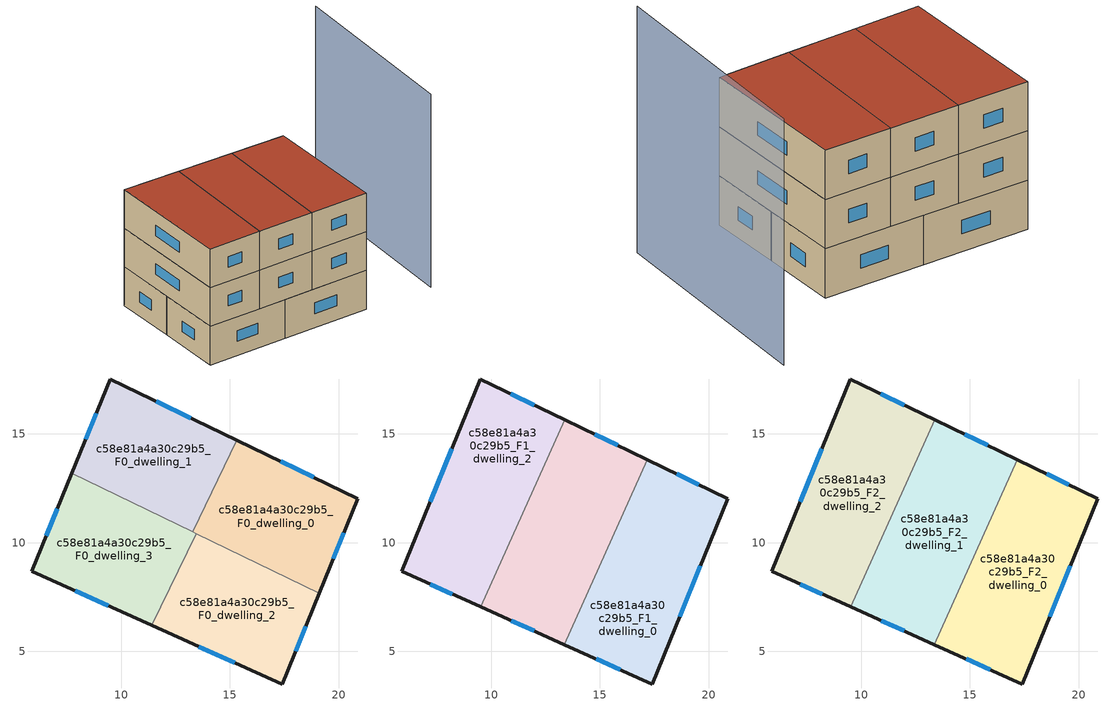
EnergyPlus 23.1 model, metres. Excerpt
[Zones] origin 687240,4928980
c58e81a4a30c29b5_F0_dwelling_0
 floor ground (EU_floor_Construction): 20.88,12.02 19.11,7.68 13.29,10.5 15.33,14.71 z0
 wall outside (EU_wall_Construction): 19.11,7.68 20.88,12.02 15.33,14.71 z0:3
 wall to c58e81a4a30c29b5_F0_dwelling_1 (EU_wall_Construction): 15.33,14.71 13.29,10.5 z0:3
 wall to c58e81a4a30c29b5_F0_dwelling_2 (EU_wall_Construction): 13.45,10.42 19.11,7.68 z0:3
 wall to c58e81a4a30c29b5_F0_dwelling_3 (EU_wall_Construction): 13.29,10.5 13.45,10.42 z0:3
 window (EU_Window_Construction): 18.87,13 17.35,13.73 / 19.75,9.26 20.24,10.45 z1.09:1.91
c58e81a4a30c29b5_F0_dwelling_1
 floor ground (EU_floor_Construction): 15.33,14.71 13.29,10.5 7.73,13.19 9.5,17.52 z0
 wall outside (EU_wall_Construction): 15.33,14.71 9.5,17.52 7.73,13.19 z0:3
 wall to c58e81a4a30c29b5_F0_dwelling_3 (EU_wall_Construction): 7.73,13.19 13.29,10.5 z0:3
 window (EU_Window_Construction): 13.21,15.73 11.62,16.5 / 8.86,15.95 8.38,14.76 z1.09:1.91
c58e81a4a30c29b5_F0_dwelling_2
 floor ground (EU_floor_Construction): 19.11,7.68 17.4,3.5 11.41,6.2 13.45,10.42 z0
 wall outside (EU_wall_Construction): 11.41,6.2 17.4,3.5 19.11,7.68 z0:3
 wall to c58e81a4a30c29b5_F0_dwelling_3 (EU_wall_Construction): 13.45,10.42 11.41,6.2 z0:3
 window (EU_Window_Construction): 13.58,5.22 15.23,4.48 / 18.02,5.02 18.49,6.17 z1.09:1.91
 ceiling adiabatic (EU_roof_Construction): 17.4,3.5 19.11,7.68 15.27,9.54 13.37,5.32 z3
c58e81a4a30c29b5_F0_dwelling_3
 floor ground (EU_floor_Construction): 13.45,10.42 11.41,6.2 5.89,8.68 7.73,13.19 z0
 wall outside (EU_wall_Construction): 7.73,13.19 5.89,8.68 11.41,6.2 z0:3
 window (EU_Window_Construction): 7.89,7.78 9.41,7.1 / 7.07,11.55 6.56,10.32 z1.09:1.91
c58e81a4a30c29b5_F1_dwelling_0
 floor to c58e81a4a30c29b5_F0_dwelling_0 (EU_floor_Construction): 20.88,12.02 19.11,7.68 15.27,9.54 17.19,13.81 z3
 floor adiabatic (EU_floor_Construction): 19.11,7.68 17.4,3.5 13.37,5.32 15.27,9.54 z3
 wall outside (EU_wall_Construction): 13.37,5.32 17.4,3.5 20.88,12.02 17.19,13.81 z3:6
 wall to c58e81a4a30c29b5_F1_dwelling_1 (EU_wall_Construction): 17.19,13.81 13.37,5.32 z3:6
 window (EU_Window_Construction): 18.67,6.6 19.62,8.93 / 14.83,4.66 15.94,4.16 / 19.54,12.67 18.53,13.16 z4.09:4.91
c58e81a4a30c29b5_F1_dwelling_1
 floor to c58e81a4a30c29b5_F0_dwelling_3 (EU_floor_Construction): 13.45,10.42 11.41,6.2 9.53,7.05 11.48,11.37 z3
 floor to c58e81a4a30c29b5_F0_dwelling_0 (EU_floor_Construction): 17.19,13.81 15.27,9.54 13.29,10.5 15.33,14.71 z3
 floor to c58e81a4a30c29b5_F0_dwelling_1 (EU_floor_Construction): 15.33,14.71 13.29,10.5 11.48,11.37 13.4,15.64 z3
 floor to c58e81a4a30c29b5_F0_dwelling_2 (EU_floor_Construction): 15.27,9.54 13.37,5.32 11.41,6.2 13.45,10.42 z3
 wall outside (EU_wall_Construction): 9.53,7.05 13.37,5.32 / 17.19,13.81 13.4,15.64 z3:6
 wall to c58e81a4a30c29b5_F1_dwelling_2 (EU_wall_Construction): 13.4,15.64 9.53,7.05 z3:6
 window (EU_Window_Construction): 10.93,6.42 11.98,5.95 / 15.82,14.47 14.78,14.98 z4.09:4.91
c58e81a4a30c29b5_F1_dwelling_2
 floor to c58e81a4a30c29b5_F0_dwelling_1 (EU_floor_Construction): 13.4,15.64 11.48,11.37 7.73,13.19 9.5,17.52 z3
 floor to c58e81a4a30c29b5_F0_dwelling_3 (EU_floor_Construction): 11.48,11.37 9.53,7.05 5.89,8.68 7.73,13.19 z3
 wall outside (EU_wall_Construction): 13.4,15.64 9.5,17.52 5.89,8.68 9.53,7.05 z3:6
 window (EU_Window_Construction): 7.21,8.09 8.21,7.64 / 8.19,14.32 7.2,11.89 / 11.99,16.32 10.92,16.84 z4.09:4.91
c58e81a4a30c29b5_F2_dwelling_0
 floor to c58e81a4a30c29b5_F1_dwelling_0 (EU_floor_Construction): 20.88,12.02 17.4,3.5 13.37,5.32 17.19,13.81 z6
 wall outside (EU_wall_Construction): 13.37,5.32 17.4,3.5 20.88,12.02 17.19,13.81 z6:9
 wall to c58e81a4a30c29b5_F2_dwelling_1 (EU_wall_Construction): 17.19,13.81 13.37,5.32 z6:9
 window (EU_Window_Construction): 18.67,6.6 19.62,8.93 / 14.83,4.66 15.94,4.16 / 19.54,12.67 18.53,13.16 z7.09:7.91
 roof outside (EU_roof_Construction): 17.4,3.5 20.88,12.02 17.19,13.81 13.37,5.32 z9
c58e81a4a30c29b5_F2_dwelling_1
 floor to c58e81a4a30c29b5_F1_dwelling_1 (EU_floor_Construction): 17.19,13.81 13.37,5.32 9.53,7.05 13.4,15.64 z6
 wall outside (EU_wall_Construction): 9.53,7.05 13.37,5.32 / 17.19,13.81 13.4,15.64 z6:9
 wall to c58e81a4a30c29b5_F2_dwelling_2 (EU_wall_Construction): 13.4,15.64 9.53,7.05 z6:9
 window (EU_Window_Construction): 10.93,6.42 11.98,5.95 / 15.82,14.47 14.78,14.98 z7.09:7.91
 roof outside (EU_roof_Construction): 13.37,5.32 17.19,13.81 13.4,15.64 9.53,7.05 z9
c58e81a4a30c29b5_F2_dwelling_2
 floor to c58e81a4a30c29b5_F1_dwelling_2 (EU_floor_Construction): 13.4,15.64 9.53,7.05 5.89,8.68 9.5,17.52 z6
 wall outside (EU_wall_Construction): 13.4,15.64 9.5,17.52 5.89,8.68 9.53,7.05 z6:9
 window (EU_Window_Construction): 7.21,8.09 8.21,7.64 / 8.19,14.32 7.2,11.89 / 11.99,16.32 10.92,16.84 z7.09:7.91
 roof outside (EU_roof_Construction): 9.53,7.05 13.4,15.64 9.5,17.52 5.89,8.68 z9
shading: 22,1.27 27.78,13.66 z0:15
[Building]
EU S2 Campaign: North Axis=0; Terrain=City; Solar Distribution=FullExterior
[Site:Location]
Bologna: Latitude=44.5; Longitude=11.25; Time Zone=1; Elevation=37
[SizingPeriod:WeatherFileDays]
AnnualSizingPeriod: Begin Month=1; Begin Day of Month=1; End Month=12; End Day of Month=31; Day of Week for Start Day=Monday; Use Weather File Daylight Saving Period=No; Use Weather File Rain and Snow Indicators=No
[MATERIAL]
EU_InternalMass_Material: Roughness=MediumRough; Thickness=0.1; Conductivity=1; Density=1800; Specific Heat=900; Thermal Absorptance=0.9; Solar Absorptance=0.7; Visible Absorptance=0.7
[MATERIAL:NOMASS] Roughness=MediumRough; Thermal Absorptance=0.9; Solar Absorptance=0.7; Visible Absorptance=0.7
Name | Thermal Resistance
EU_wall_NoMass | 0.818544
EU_roof_NoMass | 0.6448
EU_floor_NoMass | 0.806
[WINDOWMATERIAL:SIMPLEGLAZINGSYSTEM]
EU_Window_SimpleGlazing: UFactor=4.43105; Solar Heat Gain Coefficient=0.85; Visible Transmittance=0.85
[CONSTRUCTION]
EU_wall_Construction: EU_wall_NoMass
EU_roof_Construction: EU_roof_NoMass
EU_floor_Construction: EU_floor_NoMass
EU_InternalMass_Construction: EU_InternalMass_Material
EU_Window_Construction: EU_Window_SimpleGlazing
[ZONE] Type=1; Multiplier=1; Ceiling Height=autocalculate; Floor Area=autocalculate; Part of Total Floor Area=Yes
Name | Volume
c58e81a4a30c29b5_F0_dwelling_0 | 88.7007
c58e81a4a30c29b5_F1_dwelling_0; c58e81a4a30c29b5_F2_dwelling_0; c58e81a4a30c29b5_F1_dwelling_2; c58e81a4a30c29b5_F2_dwelling_2 | 118.263
c58e81a4a30c29b5_F0_dwelling_1 | 88.6941
c58e81a4a30c29b5_F1_dwelling_1; c58e81a4a30c29b5_F2_dwelling_1 | 118.262
c58e81a4a30c29b5_F0_dwelling_2 | 88.697
c58e81a4a30c29b5_F0_dwelling_3 | 88.7051
[INTERNALMASS] Construction=EU_InternalMass_Construction
Name | Zone or ZoneList | Surface Area
c58e81a4a30c29b5_F0_dwelling_0_EU_InternalMass | c58e81a4a30c29b5_F0_dwelling_0 | 29.5659
c58e81a4a30c29b5_F0_dwelling_1_EU_InternalMass | c58e81a4a30c29b5_F0_dwelling_1 | 29.5654
c58e81a4a30c29b5_F0_dwelling_2_EU_InternalMass | c58e81a4a30c29b5_F0_dwelling_2 | 29.5668
c58e81a4a30c29b5_F0_dwelling_3_EU_InternalMass | c58e81a4a30c29b5_F0_dwelling_3 | 29.5681
c58e81a4a30c29b5_F1_dwelling_0_EU_InternalMass | c58e81a4a30c29b5_F1_dwelling_0 | 39.421
c58e81a4a30c29b5_F1_dwelling_1_EU_InternalMass | c58e81a4a30c29b5_F1_dwelling_1 | 39.4211
c58e81a4a30c29b5_F1_dwelling_2_EU_InternalMass | c58e81a4a30c29b5_F1_dwelling_2 | 39.421
c58e81a4a30c29b5_F2_dwelling_0_EU_InternalMass | c58e81a4a30c29b5_F2_dwelling_0 | 39.421
c58e81a4a30c29b5_F2_dwelling_1_EU_InternalMass | c58e81a4a30c29b5_F2_dwelling_1 | 39.4211
c58e81a4a30c29b5_F2_dwelling_2_EU_InternalMass | c58e81a4a30c29b5_F2_dwelling_2 | 39.421
[OTHEREQUIPMENT] Fuel Type=Electricity; Design Level Calculation Method=Watts/Area; Power per Zone Floor Area=1; Fraction Latent=0; Fraction Radiant=0; Fraction Lost=0; Carbon Dioxide Generation Rate=0; EndUse Subcategory=EU_Step8_InternalGains
Name | Zone or ZoneList or Space or SpaceList | Schedule
EU_Step8_InternalGain_c58e81a4a30c29b5_F0_dwelling_0_f000 | c58e81a4a30c29b5_F0_dwelling_0 | EU_Step8_GainSchedule_c58e81a4a30c29b5_F0_dwelling_0_f000
EU_Step8_InternalGain_c58e81a4a30c29b5_F0_dwelling_1_f000 | c58e81a4a30c29b5_F0_dwelling_1 | EU_Step8_GainSchedule_c58e81a4a30c29b5_F0_dwelling_1_f000
EU_Step8_InternalGain_c58e81a4a30c29b5_F0_dwelling_2_f000 | c58e81a4a30c29b5_F0_dwelling_2 | EU_Step8_GainSchedule_c58e81a4a30c29b5_F0_dwelling_2_f000
EU_Step8_InternalGain_c58e81a4a30c29b5_F0_dwelling_3_f000 | c58e81a4a30c29b5_F0_dwelling_3 | EU_Step8_GainSchedule_c58e81a4a30c29b5_F0_dwelling_3_f000
EU_Step8_InternalGain_c58e81a4a30c29b5_F1_dwelling_0_f000 | c58e81a4a30c29b5_F1_dwelling_0 | EU_Step8_GainSchedule_c58e81a4a30c29b5_F1_dwelling_0_f000
EU_Step8_InternalGain_c58e81a4a30c29b5_F1_dwelling_1_f000 | c58e81a4a30c29b5_F1_dwelling_1 | EU_Step8_GainSchedule_c58e81a4a30c29b5_F1_dwelling_1_f000
EU_Step8_InternalGain_c58e81a4a30c29b5_F1_dwelling_2_f000 | c58e81a4a30c29b5_F1_dwelling_2 | EU_Step8_GainSchedule_c58e81a4a30c29b5_F1_dwelling_2_f000
EU_Step8_InternalGain_c58e81a4a30c29b5_F2_dwelling_0_f000 | c58e81a4a30c29b5_F2_dwelling_0 | EU_Step8_GainSchedule_c58e81a4a30c29b5_F2_dwelling_0_f000
EU_Step8_InternalGain_c58e81a4a30c29b5_F2_dwelling_1_f000 | c58e81a4a30c29b5_F2_dwelling_1 | EU_Step8_GainSchedule_c58e81a4a30c29b5_F2_dwelling_1_f000
EU_Step8_InternalGain_c58e81a4a30c29b5_F2_dwelling_2_f000 | c58e81a4a30c29b5_F2_dwelling_2 | EU_Step8_GainSchedule_c58e81a4a30c29b5_F2_dwelling_2_f000
[ZONEVENTILATION:DESIGNFLOWRATE] Schedule=EU_AlwaysOn; Design Flow Rate Calculation Method=AirChanges/Hour; Air Changes per Hour=0.708969; Ventilation Type=Natural; Fan Pressure Rise=0; Fan Total Efficiency=1; Constant Term Coefficient=1; Temperature Term Coefficient=0; Velocity Term Coefficient=0; Velocity Squared Term Coefficient=0; Minimum Indoor Temperature=-100; Maximum Indoor Temperature=100; Delta Temperature=-100; Minimum Outdoor Temperature=-100; Maximum Outdoor Temperature=100; Maximum Wind Speed=40
Name | Zone or ZoneList or Space or SpaceList
EU_ConstantAir_c58e81a4a30c29b5_F0_dwelling_0 | c58e81a4a30c29b5_F0_dwelling_0
EU_ConstantAir_c58e81a4a30c29b5_F0_dwelling_1 | c58e81a4a30c29b5_F0_dwelling_1
EU_ConstantAir_c58e81a4a30c29b5_F0_dwelling_2 | c58e81a4a30c29b5_F0_dwelling_2
EU_ConstantAir_c58e81a4a30c29b5_F0_dwelling_3 | c58e81a4a30c29b5_F0_dwelling_3
EU_ConstantAir_c58e81a4a30c29b5_F1_dwelling_0 | c58e81a4a30c29b5_F1_dwelling_0
EU_ConstantAir_c58e81a4a30c29b5_F1_dwelling_1 | c58e81a4a30c29b5_F1_dwelling_1
EU_ConstantAir_c58e81a4a30c29b5_F1_dwelling_2 | c58e81a4a30c29b5_F1_dwelling_2
EU_ConstantAir_c58e81a4a30c29b5_F2_dwelling_0 | c58e81a4a30c29b5_F2_dwelling_0
EU_ConstantAir_c58e81a4a30c29b5_F2_dwelling_1 | c58e81a4a30c29b5_F2_dwelling_1
EU_ConstantAir_c58e81a4a30c29b5_F2_dwelling_2 | c58e81a4a30c29b5_F2_dwelling_2
[HVACTEMPLATE:THERMOSTAT] Constant Heating Setpoint=20; Constant Cooling Setpoint=50
EU_HeatOnly_c58e81a4a30c29b5_F0_dwelling_0; EU_HeatOnly_c58e81a4a30c29b5_F0_dwelling_1; EU_HeatOnly_c58e81a4a30c29b5_F0_dwelling_2; EU_HeatOnly_c58e81a4a30c29b5_F0_dwelling_3; EU_HeatOnly_c58e81a4a30c29b5_F1_dwelling_0; EU_HeatOnly_c58e81a4a30c29b5_F1_dwelling_1; EU_HeatOnly_c58e81a4a30c29b5_F1_dwelling_2; EU_HeatOnly_c58e81a4a30c29b5_F2_dwelling_0; EU_HeatOnly_c58e81a4a30c29b5_F2_dwelling_1; EU_HeatOnly_c58e81a4a30c29b5_F2_dwelling_2
[HVACTEMPLATE:ZONE:IDEALLOADSAIRSYSTEM] System Availability Schedule=EU_AlwaysOn; Maximum Heating Supply Air Temperature=50; Minimum Cooling Supply Air Temperature=13; Maximum Heating Supply Air Humidity Ratio=0.0156; Minimum Cooling Supply Air Humidity Ratio=0.0077; Heating Limit=NoLimit; Cooling Limit=NoLimit; Heating Availability Schedule=EU_AlwaysOn; Cooling Availability Schedule=EU_CoolingOff; Dehumidification Control Type=ConstantSensibleHeatRatio; Cooling Sensible Heat Ratio=0.7; Dehumidification Setpoint=60; Humidification Control Type=None; Humidification Setpoint=30; Outdoor Air Method=None; Outdoor Air Flow Rate per Person=0.00944; Outdoor Air Flow Rate per Zone Floor Area=0; Outdoor Air Flow Rate per Zone=0; Demand Controlled Ventilation Type=None; Outdoor Air Economizer Type=NoEconomizer; Heat Recovery Type=None; Sensible Heat Recovery Effectiveness=0.7; Latent Heat Recovery Effectiveness=0.65
Name | Template Thermostat
c58e81a4a30c29b5_F0_dwelling_0 | EU_HeatOnly_c58e81a4a30c29b5_F0_dwelling_0
c58e81a4a30c29b5_F0_dwelling_1 | EU_HeatOnly_c58e81a4a30c29b5_F0_dwelling_1
c58e81a4a30c29b5_F0_dwelling_2 | EU_HeatOnly_c58e81a4a30c29b5_F0_dwelling_2
c58e81a4a30c29b5_F0_dwelling_3 | EU_HeatOnly_c58e81a4a30c29b5_F0_dwelling_3
c58e81a4a30c29b5_F1_dwelling_0 | EU_HeatOnly_c58e81a4a30c29b5_F1_dwelling_0
c58e81a4a30c29b5_F1_dwelling_1 | EU_HeatOnly_c58e81a4a30c29b5_F1_dwelling_1
c58e81a4a30c29b5_F1_dwelling_2 | EU_HeatOnly_c58e81a4a30c29b5_F1_dwelling_2
c58e81a4a30c29b5_F2_dwelling_0 | EU_HeatOnly_c58e81a4a30c29b5_F2_dwelling_0
c58e81a4a30c29b5_F2_dwelling_1 | EU_HeatOnly_c58e81a4a30c29b5_F2_dwelling_1
c58e81a4a30c29b5_F2_dwelling_2 | EU_HeatOnly_c58e81a4a30c29b5_F2_dwelling_2
[SIZING:ZONE] Zone Cooling Design Supply Air Temperature Input Method=SupplyAirTemperature; Zone Cooling Design Supply Air Temperature=13; Zone Heating Design Supply Air Temperature Input Method=SupplyAirTemperature; Zone Heating Design Supply Air Temperature=50; Zone Cooling Design Supply Air Humidity Ratio=0.008; Zone Heating Design Supply Air Humidity Ratio=0.008; Cooling Design Air Flow Method=DesignDay; Cooling Design Air Flow Rate=0; Cooling Minimum Air Flow per Zone Floor Area=0.000762; Cooling Minimum Air Flow=0; Cooling Minimum Air Flow Fraction=0.2; Heating Design Air Flow Method=DesignDay; Heating Design Air Flow Rate=0; Heating Maximum Air Flow per Zone Floor Area=0.002032; Heating Maximum Air Flow=0.141576; Heating Maximum Air Flow Fraction=0.3; Account for Dedicated Outdoor Air System=No; Dedicated Outdoor Air System Control Strategy=NeutralSupplyAir; Dedicated Outdoor Air Low Setpoint Temperature for Design=autosize; Dedicated Outdoor Air High Setpoint Temperature for Design=autosize; Zone Load Sizing Method=Sensible Load Only No Latent Load; Zone Latent Cooling Design Supply Air Humidity Ratio Input Method=HumidityRatioDifference; Zone Cooling Design Supply Air Humidity Ratio Difference=0.005; Zone Latent Heating Design Supply Air Humidity Ratio Input Method=HumidityRatioDifference; Zone Humidification Design Supply Air Humidity Ratio Difference=0.005
c58e81a4a30c29b5_F0_dwelling_0; c58e81a4a30c29b5_F0_dwelling_1; c58e81a4a30c29b5_F0_dwelling_2; c58e81a4a30c29b5_F0_dwelling_3; c58e81a4a30c29b5_F1_dwelling_0; c58e81a4a30c29b5_F1_dwelling_1; c58e81a4a30c29b5_F1_dwelling_2; c58e81a4a30c29b5_F2_dwelling_0; c58e81a4a30c29b5_F2_dwelling_1; c58e81a4a30c29b5_F2_dwelling_2
[SCHEDULE:CONSTANT]
Name | Hourly Value
EU_AlwaysOn | 1
EU_CoolingOff | 0
[SCHEDULE:FILE] Column Number=1; Rows to Skip at Top=0; Number of Hours of Data=8760; Column Separator=Comma; Interpolate to Timestep=No; Minutes per Item=60; Adjust Schedule for Daylight Savings=Yes
Name | File
EU_Step8_GainSchedule_c58e81a4a30c29b5_F0_dwelling_0_f000 | ../../schedules/c58e81a4a30c29b5/c58e81a4a30c29b5_F0_dwelling_0_f000_gain.csv
EU_Step8_GainSchedule_c58e81a4a30c29b5_F0_dwelling_1_f000 | ../../schedules/c58e81a4a30c29b5/c58e81a4a30c29b5_F0_dwelling_1_f000_gain.csv
EU_Step8_GainSchedule_c58e81a4a30c29b5_F0_dwelling_2_f000 | ../../schedules/c58e81a4a30c29b5/c58e81a4a30c29b5_F0_dwelling_2_f000_gain.csv
EU_Step8_GainSchedule_c58e81a4a30c29b5_F0_dwelling_3_f000 | ../../schedules/c58e81a4a30c29b5/c58e81a4a30c29b5_F0_dwelling_3_f000_gain.csv
EU_Step8_GainSchedule_c58e81a4a30c29b5_F1_dwelling_0_f000 | ../../schedules/c58e81a4a30c29b5/c58e81a4a30c29b5_F1_dwelling_0_f000_gain.csv
EU_Step8_GainSchedule_c58e81a4a30c29b5_F1_dwelling_1_f000 | ../../schedules/c58e81a4a30c29b5/c58e81a4a30c29b5_F1_dwelling_1_f000_gain.csv
EU_Step8_GainSchedule_c58e81a4a30c29b5_F1_dwelling_2_f000 | ../../schedules/c58e81a4a30c29b5/c58e81a4a30c29b5_F1_dwelling_2_f000_gain.csv
EU_Step8_GainSchedule_c58e81a4a30c29b5_F2_dwelling_0_f000 | ../../schedules/c58e81a4a30c29b5/c58e81a4a30c29b5_F2_dwelling_0_f000_gain.csv
EU_Step8_GainSchedule_c58e81a4a30c29b5_F2_dwelling_1_f000 | ../../schedules/c58e81a4a30c29b5/c58e81a4a30c29b5_F2_dwelling_1_f000_gain.csv
EU_Step8_GainSchedule_c58e81a4a30c29b5_F2_dwelling_2_f000 | ../../schedules/c58e81a4a30c29b5/c58e81a4a30c29b5_F2_dwelling_2_f000_gain.csv
